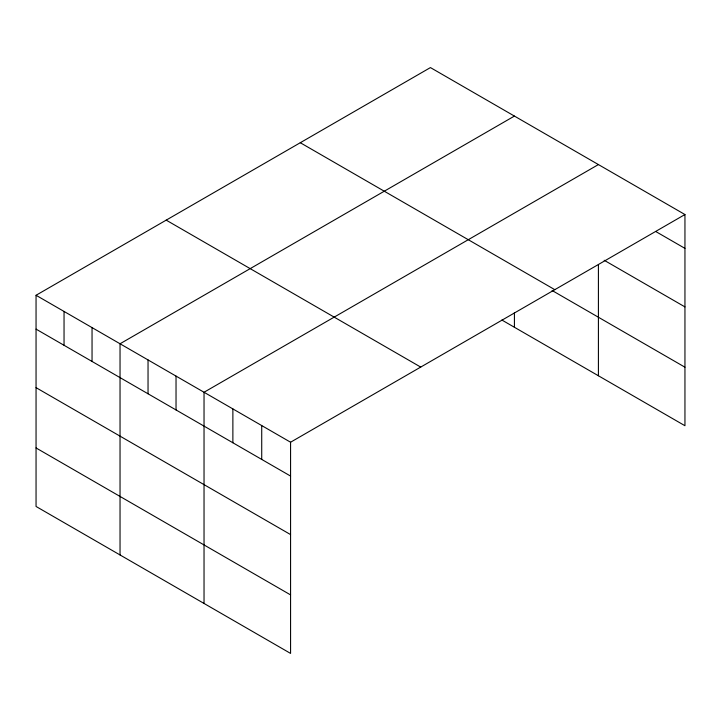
<?xml version="1.0" encoding="UTF-8"?>
<svg xmlns="http://www.w3.org/2000/svg" width="721" height="721" viewBox="0 0 721 721"><rect width="100%" height="100%" fill="white"/><g stroke="black" fill="none" stroke-linecap="round" stroke-linejoin="round"><path stroke-width="1.08" d="M36.05 295.277L290.572 442.225L290.572 653.415L36.05 506.466L36.05 295.277L430.428 67.585L684.95 214.534L684.95 425.723L501.87 320.025M514.424 116.072L120.037 343.773L120.037 554.963M598.412 164.568L204.034 392.26L204.034 603.459M290.572 442.225L684.95 214.534M656.101 231.72L684.95 248.375M604.18 260.272L684.95 306.903M300.287 142.722L554.8 289.671M552.07 290.482L684.95 367.196M166.2 220.139L420.713 367.088M36.05 329.127L290.572 476.076M36.05 387.655L290.572 534.594M36.05 447.948L290.572 594.897M598.412 264.76L598.412 375.758M514.424 312.635L514.424 327.271M261.723 425.57L261.723 459.421M232.874 408.915L232.874 442.766M176.032 376.101L176.032 409.943M148.039 359.932L148.039 393.783M92.045 327.604L92.045 361.455M64.043 311.445L64.043 345.287"/></g></svg>
